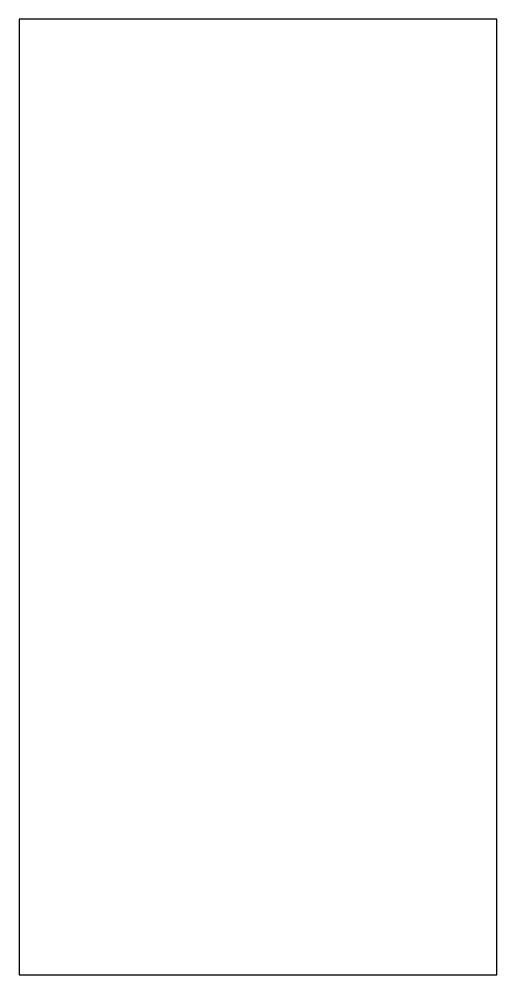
# Model space of a CAD drawing. Header units: millimetres. Extents: x 95 to 100, y 0 to 10.
import ezdxf

# ---------------------------------------------------------------- set-up
doc = ezdxf.new("R2010")
doc.units = ezdxf.units.MM

# ---------------------------------------------------------------- blocks, each defined once
blk = doc.blocks.new('RECT10x5')
blk.add_lwpolyline([(0, 0), (10, 0), (10, 5), (0, 5)], close=True)

msp = doc.modelspace()

# ---------------------------------------------------------------- block references
at = {"rotation": 90}
msp.add_blockref('RECT10x5', (100, 0), dxfattribs=at)

doc.saveas('drawing.dxf')
